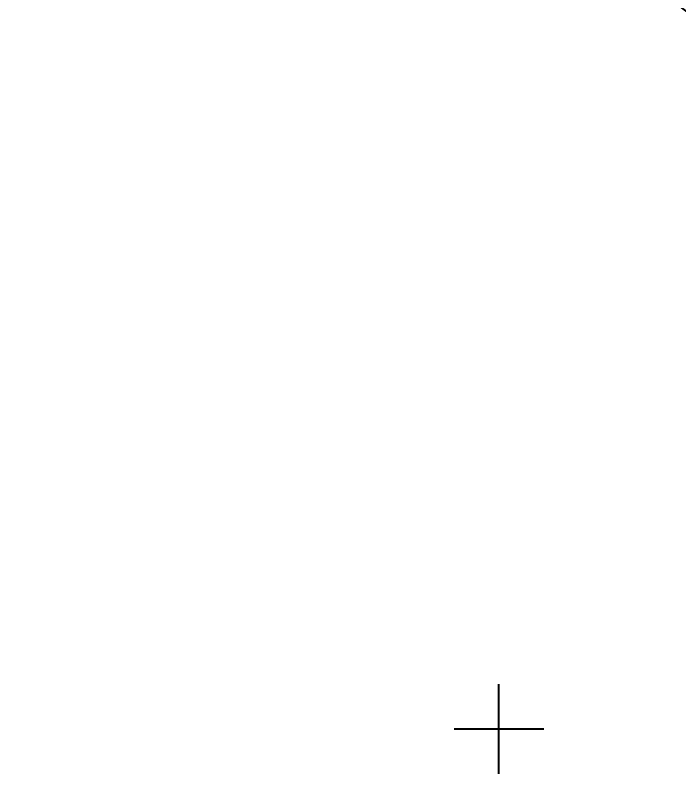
# Model space of a CAD drawing. Header units: millimetres. Extents: x -698 to 8131, y -704 to 4503.
# Drawn here: x 7241.3 to 7330, y 454.8 to 556.3 of the extents above; entities that cross this region are included whole.
import ezdxf
from ezdxf import colors
from ezdxf.entities.mleader import LeaderData, LeaderLine
from ezdxf.math import Vec2, Vec3

# ---------------------------------------------------------------- set-up
doc = ezdxf.new("R2010")
doc.units = ezdxf.units.MM
doc.linetypes.add('CONTI', pattern=[0])
doc.layers.add('SETKR', color=2, linetype='CONTI')
doc.layers.add('Выноски', color=250, linetype='Continuous')
doc.styles.add('ГОСТ', font='isocpeui.ttf', dxfattribs={"height": 4})

# ---------------------------------------------------------------- blocks, each defined once
blk = doc.blocks.new('BL_333')
at = {"color": 0}
for p, q in [((0, -6), (0, 6)), ((-6, 0), (6, 0))]:
    blk.add_line(p, q, dxfattribs=at)

msp = doc.modelspace()

# ---------------------------------------------------------------- block references
at = {"layer": 'SETKR', "color": 82}
msp.add_blockref('BL_333', (7305.93, 460.83), dxfattribs=at)

# ---------------------------------------------------------------- leaders
at = {"layer": 'Выноски', "linetype": 'Continuous'}
ml = msp.add_multileader_mtext('Standard', dxfattribs=at)
ml.set_content('Граница работа по примыканию', color=256, style='ГОСТ')
ml.set_leader_properties()
ml.build(insert=Vec2(0, 0))
ml.multileader.update_dxf_attribs({"text_left_attachment_type": 5, "text_right_attachment_type": 5, "dogleg_length": 0, "arrow_head_size": 0.18})
ctx = ml.context
ctx.base_point, ctx.char_height, ctx.arrow_head_size, ctx.landing_gap_size, ctx.plane_origin, ctx.plane_x_axis, ctx.plane_y_axis = Vec3(7328.98, 558.26), 5, 0.18, 0, Vec3(7369.32, 465.3), Vec3(0.791347, -0.611367), Vec3(0.611367, 0.791347)
ctx.left_attachment, ctx.right_attachment = 5, 5
notes = []
notes.append((ctx, [(0, (1, 1, 0), (7328.98, 558.26), (0.829038, -0.559193), 0, [(0, [(7305.53, 613.13)], 0, [])])]))
ctx.mtext.insert, ctx.mtext.text_direction, ctx.mtext.rotation, ctx.mtext.flow_direction = Vec3(7332.92, 563.35), Vec3(0.791347, -0.611367), 5.625398, 5
for ctx, leaders in notes:
    for number, flags, end, landing, length, lines in leaders:
        leader = LeaderData()
        leader.index, (leader.has_last_leader_line, leader.has_dogleg_vector, leader.attachment_direction) = number, flags
        leader.last_leader_point, leader.dogleg_vector, leader.dogleg_length = Vec3(end), Vec3(landing), length
        for number, points, colour, breaks in lines:
            line = LeaderLine()
            line.index, line.vertices, line.color, line.breaks = number, Vec3.list(points), colors.encode_raw_color(colour), breaks
            leader.lines.append(line)
        ctx.leaders.append(leader)

doc.saveas('drawing.dxf')
